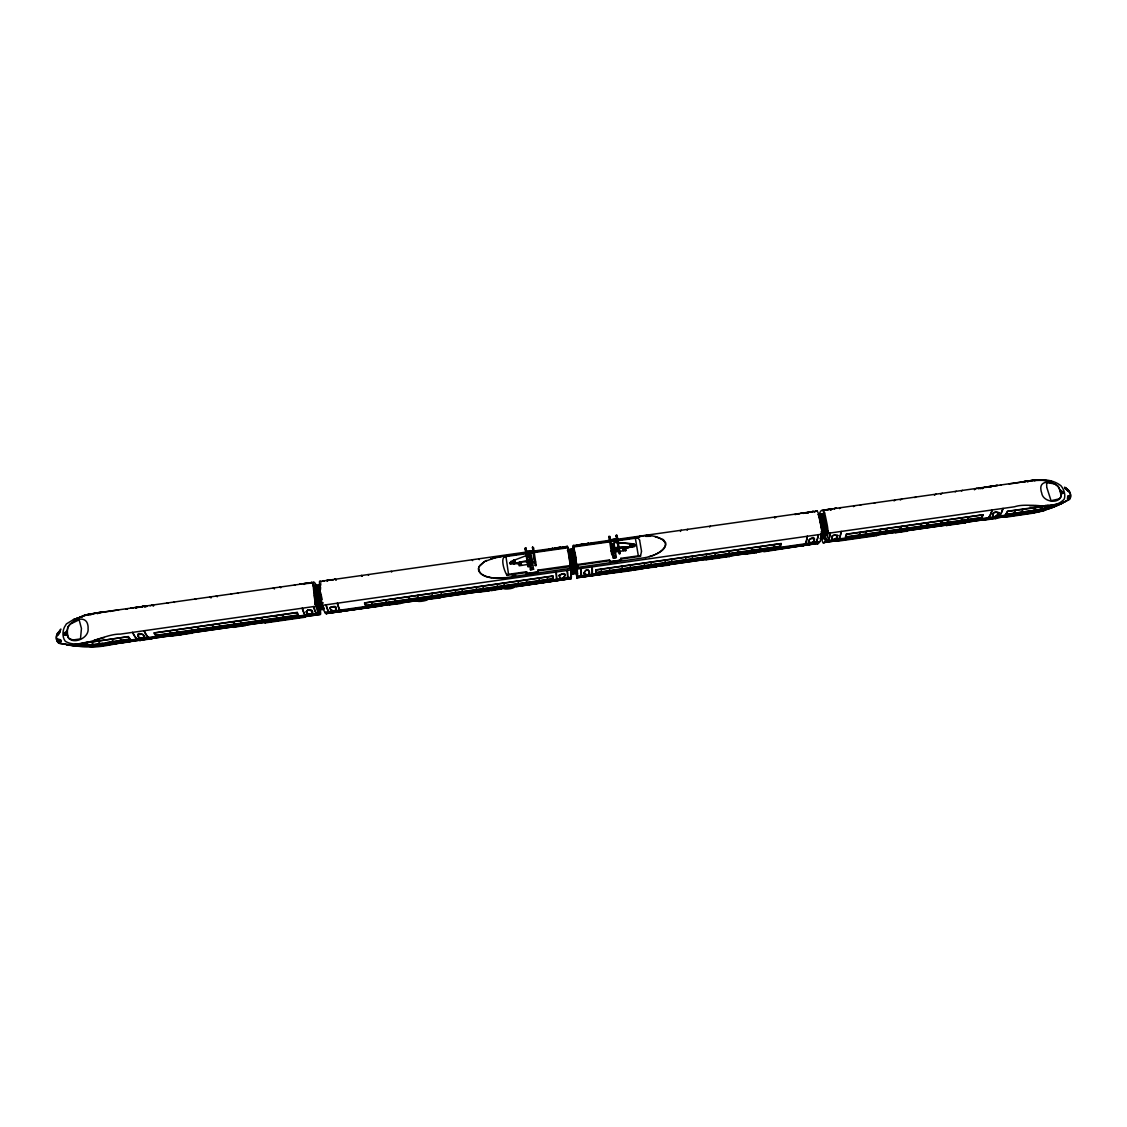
<?xml version="1.0" encoding="UTF-8"?>
<svg xmlns="http://www.w3.org/2000/svg" width="1127" height="1127" viewBox="0 0 1127 1127"><rect width="100%" height="100%" fill="white"/><g stroke="black" fill="none" stroke-linecap="round" stroke-linejoin="round"><path stroke-width="1.5" d="M70.325 623.964L67.789 626.866L67.127 631.627A31.514 20.934 -78.8 0 0 67.296 634.459C69.001 646.433 89.582 639.277 88.075 628.401A11.171 9.284 -65.6 0 0 87.85 625.133C85.793 613.37 68.31 620.991 67.423 629.739A14.299 9.439 -78.9 0 0 67.381 631.557A30.443 20.216 -78.8 0 0 67.55 634.346A14.313 9.453 -79 0 0 67.831 636.051L68.367 637.755A8.495 7.072 -28.5 0 0 68.761 638.431L73.001 639.967L80.482 638.91L81.44 628.472L79.045 619.484M620.977 559.077L640.46 556.301L640.333 555.555L620.85 558.33L620.244 560.978L610.44 562.373L609.468 559.95L576.869 564.585L577.249 569.022A43.08 2.296 82 0 1 577.489 575.841L577.418 576.897A43.08 2.296 82 0 1 577.179 577.672L577.137 578.39L575.883 572.333M609.608 568.107L609.51 570.98M57.533 635.543L57.562 634.825M57.829 635.149L57.857 634.431M534.888 551.779L534.945 550.92M623.358 548.342C626.429 551.131 621.766 548.553 623.668 548.708M624.922 549.849C623.809 545.722 621.695 552.343 624.964 549.624M630.613 546.581C633.74 547.257 628.711 546.158 630.585 547.271M478.355 568.487C478.228 573.882 484.582 575.996 488.907 577.249M429.697 599.071L440.671 597.859L440.685 597.127M622.203 566.317L622.048 569.191M1046.729 486.653L1046.617 482.342M59.492 633.092L59.914 631.951M630.416 565.148L630.218 568.022M513.461 560.964L514.123 560.161L514.391 560.908M512.954 560.795L514.123 560.161M519.547 564.528C521.547 562.232 520.322 562.81 520.054 564.979M641.517 551.413L640.46 556.301M543.073 550.624L543.158 549.751M570.868 578.926L571.065 578.545A43.094 2.127 82 0 0 571.276 577.771L571.347 576.728A43.094 2.127 82 0 0 571.051 569.91L570.727 566.472M570.783 573.601L571.361 574.108L571.628 567.388L568.825 549.497L571.037 567.149L569.994 567.29M571.361 574.108L572.065 566.994L568.825 549.497M530.62 559.795L510.728 564.204M571.798 573.46L572.375 573.953L572.657 567.233L569.853 549.356L569.403 550.018M572.375 573.953L573.094 566.853L569.853 549.356M573.77 551.033L573.897 548.159L576.869 566.98L576.517 573.981L577.531 573.84M572.826 573.305L573.389 573.812L573.685 567.092L570.882 549.201L570.431 549.863M573.389 573.812L574.136 566.712L570.882 549.201M573.84 573.164L574.404 573.671L574.728 566.937L571.91 549.06L571.459 549.722M574.404 573.671L575.164 566.557L571.91 549.06M58.435 634.304C66.113 619.47 52.659 641.587 58.477 633.613M58.787 633.923L58.815 633.205M59.125 633.501L59.167 632.796M574.855 573.023L575.432 573.516L575.756 566.796L572.939 548.919L572.488 549.582M575.432 573.516L576.193 566.416L572.939 548.919M644.517 563.134L644.264 566.022M575.869 572.868L576.446 573.375L576.785 566.656L577.827 566.501M639.558 539.918L637.22 537.199L573.742 546.201L573.544 545.51L614.046 539.678M651.181 562.19L650.899 565.078M601.325 572.15L601.395 569.276M665.268 560.175L664.93 563.077M671.917 559.231L671.551 562.134M58.97 641.333L58.322 640.361L58.928 641.432M685.991 557.217L685.554 560.133M692.626 556.273L692.175 559.189M389.505 604.805L400.522 603.537M609.51 540.27L610.172 540.115M609.58 540.721L609.58 539.734M627.908 546.989L634.318 546.651M611.355 550.525L611.355 551.497L619.202 550.385L619.188 549.413L611.426 550.976M521.054 562.88L521.223 564.458L519.885 564.782M611.82 550.525L618.61 549.553M612.13 547.877L614.215 547.13M611.919 551.497L611.876 550.455L611.919 551.497L618.737 550.314M612.37 549.356L615.286 548.694M706.671 554.273L706.164 557.189M615.173 553.526C616.554 550.385 611.116 551.216 613.116 553.822L615.173 553.526L614.215 553.16M614.06 543.552L610.947 544.13L614.06 543.552L614.933 549.145L625.26 547.525L625.739 550.652L625.26 547.525M613.116 553.822L613.933 553.075M616.328 557.569L613.229 558.02L616.342 557.428L615.441 551.962L625.767 550.497M520.787 563.838L509.714 562.753M616.793 539.016L610.045 539.748M616.92 539.763L617.399 538.636L609.651 540.185M381.757 605.917L329.662 612.989A43.446 4.621 81.8 0 1 328.887 612.355M606.974 541.284C604.41 543.059 614.933 538.157 617.413 539.622L617.399 538.636M715.349 553.033L714.8 555.963M807.369 536.396L807.214 537.537A42.756 8.537 82.1 0 1 805.664 543.299L805.101 543.947M618.667 550.455L618.667 549.483M818.075 534.874L817.92 536.015A42.741 8.833 82.1 0 1 816.286 541.777L814.427 543.792M634.586 545.017C640.249 543.665 619.568 548.779 623.794 549.187L634.966 545.623L634.346 544.89M623.09 549.765L623.964 549.948M623.738 548.553L623.4 548.624M729.38 551.033L728.76 553.977M830.331 533.141L830.148 534.268A42.727 9.157 82.1 0 1 828.444 540.044L827.472 541.214A42.727 9.157 82.1 0 1 826.232 542.129M738.044 549.807L737.396 552.737M841.052 531.606L840.855 532.747A42.713 9.439 82.1 0 1 839.066 538.537L838.699 539.157M530.62 561.866L530.31 562.612M245.503 624.978L245.432 625.372A5.846 0.944 82 0 1 244.911 625.626L233.726 627.232A5.846 0.986 82 0 0 234.12 627.288M752.047 547.807L751.343 550.751M570.854 567.219L570.642 565.472L537.945 570.121L537.466 572.755L527.591 574.164L526.506 571.741L506.882 574.545L506.981 575.291L526.619 572.502M537.945 570.121L537.466 572.755M760.697 546.567L759.95 549.525M591.59 543.749L591.872 542.862M774.672 544.58L773.869 547.539M532.479 568.417L532.127 568.881M532.55 568.233L532.141 569.093M529.084 557.414C530.408 553.554 532.226 560.049 529.126 557.471M341.594 611.651L341.044 611.369A43.432 4.297 81.8 0 1 340.312 610.721L339.748 609.763A43.432 4.297 81.8 0 1 337.438 603.184M620.85 558.33L620.244 560.978M181.151 634.163L181.053 634.557A5.846 1.183 82 0 1 180.376 634.839L191.548 633.163A5.846 1.141 82 0 0 192.252 632.965M631.289 543.932L629.514 544.102L630.81 544.313M326.633 613.778L326.041 613.511A43.446 4.719 81.8 0 1 325.238 612.877L324.646 611.919A43.446 4.719 81.8 0 1 322.195 605.354A10.368 1.141 81.9 0 1 320.744 596.38L319.843 588.308A10.354 1.141 81.9 0 1 319.575 581.476L526.394 552.047M579.644 545.045L585.42 543.792L584.885 544.876M837.812 535.424C835.346 545.891 824.922 533.663 837.77 535.311M172.558 635.389L172.445 635.783A5.86 1.226 82 0 1 171.755 636.065L178.545 635.107A5.846 1.197 82 0 0 179.038 635.149M992.211 510.08L991.873 511.235A42.488 13.482 82.2 0 1 988.985 517.152L987.59 518.364A42.446 13.468 82.2 0 1 985.716 519.364L985.294 519.956A5.691 1.803 81.7 0 1 984.604 520.167M665.803 544.58C663.366 551.554 655.632 554.752 649.138 556.794M1002.805 508.573L1002.466 509.728A42.474 13.763 82.2 0 1 999.494 515.645L998.916 516.293M520.744 563.486L509.615 563.148L520.744 563.585M860.436 532.353L859.267 535.353M866.748 531.451L865.564 534.452M554.653 548.285L560.823 547.271L560.387 548.342M478.806 567.078C477.665 578.996 496.796 578.729 505.262 577.742L570.882 568.318M880.891 529.436L879.638 532.451M887.188 528.535L885.907 531.55M639.446 536.973L639.911 536.058M680.454 531.451L681.173 530.211M65.76 634.022L65.394 633.12L65.746 634.05M901.304 526.534L899.966 529.549M907.601 525.633L906.235 528.662M646.053 536.043L646.532 535.114M921.703 523.618L920.266 526.647M927.986 522.731L926.535 525.76M530.113 559.401L530.859 559.288M529.648 560.739C536.227 559.809 526.647 556.766 530.169 560.908M530.084 563.725L532.127 563.359L532.409 565.289L530.338 565.585L530.239 563.852M531.155 560.401L531.719 560.443M532.141 563.514L531.409 563.824M942.059 520.716L940.552 523.759M514.335 563.768C511.249 563.401 517.392 562.88 514.151 563.909M948.342 519.829L946.807 522.872M962.402 517.814L960.796 520.871M968.671 516.927L967.036 519.984M556.541 580.602L556.71 578.813A43.108 1.733 81.9 0 0 556.4 573.277L556.301 572.15M579.236 544.806L582.504 544.087M1015.737 510.221L1013.906 513.292M1023.231 509.15L1021.372 512.236M687.146 530.211L687.794 529.281M814.286 541.383C816.258 530.253 800.114 547.652 814.272 541.397M1035.854 507.516L1033.994 510.489M1042.01 506.868L1040.207 509.559M57.956 633.036C57.195 635.36 59.351 631.317 57.956 633.036A6.804 6.199 -34.6 0 0 56.871 634.881L56.406 636.994A17.398 15.877 -34.4 0 0 56.491 639.22A7.565 6.889 -34.6 0 0 57.519 641.77L57.928 642.305A3.747 3.409 -34.8 0 0 59.604 643.32L78.369 645.926L97.838 644.714L318.631 613.215L318.053 607.988M567.275 579.067L567.515 577.278A43.094 2.029 82 0 0 567.275 571.727L567.191 570.6M801.861 545.172L802.1 544.707A5.734 1.141 81.8 0 0 803.157 546.13L803.593 545.355A42.756 8.537 82.1 0 0 804.748 544.454L805.34 543.904M612.989 547.412L612.863 547.299M614.018 553.315L614.469 553.146M709.672 527.027L710.404 526.07M820.865 534.128L822.414 531.366L819.005 514.63L817.991 514.771M820.667 535.917L823.428 531.226L820.019 514.49L819.005 514.63M820.865 537.213L824.443 531.085L821.019 514.349L820.019 514.49M821.315 536.621L824.443 531.085L825.457 530.93L822.034 514.208L821.019 514.349M817.145 543.778A5.734 1.197 81.8 0 0 818.047 543.425L818.117 543.284A42.727 8.931 82.1 0 0 819.343 542.369L820.062 541.242A42.727 8.931 82.1 0 0 821.907 534.184A10.199 2.155 81.9 0 0 820.991 525.281L819.399 517.448A10.185 2.155 81.9 0 0 817.174 511.01L616.3 539.453M820.047 538.65L826.471 530.789L823.048 514.053L822.034 514.208M821.048 538.509L822.048 538.368L826.147 531.155L822.541 513.546M822.048 538.368L826.471 530.789L827.486 530.648M822.541 537.72L823.048 538.227L827.162 531.014M824.865 536.635L828.176 530.873M824.908 537.185L827.5 532.677M821.287 537.354L822.555 541.791A5.734 1.212 81.8 0 0 824.048 542.566L824.133 542.425A42.727 9.086 82.1 0 0 825.373 541.509L826.105 540.382A42.727 9.086 82.1 0 0 828.007 533.31A10.199 2.198 81.9 0 0 827.105 524.407L825.485 516.575A10.185 2.184 81.9 0 0 823.245 510.151A43.15 9.27 81.7 0 0 820.273 511.869L819.597 513.264A43.15 9.27 81.7 0 0 819.301 514.109M827.852 540.692L828.218 540.087A42.671 9.143 82.1 0 0 830.12 533.029M315.405 583.842L317.42 603.241L320.505 609.862L316.363 603.396L314.489 586.139L315.926 585.336L318.462 603.1L322.576 609.566L319.519 602.945L318.025 585.04L320.575 602.79L324.012 608.777L322.97 608.918M316.574 585.843L317.631 585.702M318.673 585.547L319.716 585.406L320.096 588.857M319.716 585.406L320.758 585.251M318.434 610.158L319.871 609.369M320.899 609.214L321.942 609.073M57.266 635.234L59.506 632.388M478.637 567.135L484.272 561.683L495.401 557.583M614.652 557.626C617.216 556.555 613.581 553.822 613.44 556.597L613.694 557.189M613.736 555.752L613.947 557.485M532.733 568.473L531.888 569.177M580.997 577.109L581.321 575.305A43.08 2.409 82 0 0 581.194 569.741L581.123 568.614M985.294 519.956L996.169 518.406L999.719 515.617A42.432 13.749 82.2 0 0 1003.072 508.404M567.346 550.3L568.374 550.159M576.446 573.375L577.461 573.234M591.703 575.573L592.112 573.77A43.065 2.705 82 0 0 592.055 568.191L591.999 567.064M774.531 517.842L775.517 516.856M823.048 514.053L824.555 513.25M823.048 538.227L824.048 538.072L823.4 534.916M838.305 539.664A42.713 9.439 82.1 0 1 837.009 540.594L839.291 538.495A42.657 9.439 82.1 0 0 841.306 531.437M514.222 563.655L515.138 563.176M520.744 562.979L521.153 563.303M520.744 564.402C522.815 565.078 519.632 562.57 521.209 563.106M808.482 512.63L807.763 513.25M509.643 563.049L510.77 562.514L509.869 562.922M988.182 517.828L988.759 517.18A42.446 13.468 82.2 0 0 992.028 509.967M804.988 544.426L803.875 545.299M821.062 531.874L824.119 531.451L820.512 513.827M479.538 565.712L484.342 561.669M853.519 506.657L854.801 505.629M629.782 544.58L631.064 544.186L629.866 544.524M629.641 544.482L631.303 543.693M630.965 547.116L630.218 547.159M634.29 544.735L634.966 545.369M827.697 541.185L826.5 542.073M974.418 489.808L975.334 489.005M982.392 488.653L983.293 487.878L978.321 488.583M628.063 546.82L615.257 547.652M894.035 500.909L895.472 499.867M900.276 500.036L901.741 498.979M802.917 513.419L809.355 512.221M803.41 513.348L808.989 512.221M934.452 495.19L936.03 494.119M940.665 494.316L942.285 493.232M1059.436 498.782L1060.761 497.246A8.171 6.663 19.8 0 0 1060.901 496.514L1060.845 494.809A13.834 8.086 64.5 0 0 1060.577 493.161A29.457 17.314 64.4 0 0 1059.929 490.527A13.834 8.072 64.5 0 0 1059.366 488.85C1056.52 481.243 1038.897 478.426 1040.939 489.822A10.777 8.396 54.5 0 0 1041.7 492.922C1042.813 503.149 1063.127 504.642 1060.831 493.203A30.499 17.933 64.4 0 0 1060.155 490.527L1058.225 486.3L1055.407 484.314M559.95 548.356L560.33 547.356L558.541 547.497M826.119 510.137L832.374 508.826M530.676 560.612L531.437 560.499M506.981 575.291C503.839 570.403 499.881 556.47 505.938 556.414L508.573 574.573M334.522 579.334L334.691 579.193A43.854 4.395 82 0 1 335.902 579.968M584.448 544.876L584.716 543.848M980.307 488.695L981.406 488.146M981.603 488.512L982.519 487.836L977.926 488.512M1059.366 498.838L1051.054 500.712L1046.786 487.413M323.505 580.898L323.688 580.757A43.883 4.705 82 0 1 324.421 580.884M991.267 486.751L990.253 487.399M613.778 541.777L613.778 541.707M860.225 505.305L861.084 504.741M67.127 630.697L64.338 632.994L64.338 634.149L64.478 635.276L67.423 635.346M612.229 544.552C610.425 548.342 616.272 544.355 612.2 544.778M614.469 548.722L615.131 548.68M634.769 545.961L633.923 545.806L634.966 545.623M874.256 503.318L875.144 502.741M70.945 623.78L79.214 619.78M310.911 582.687L311.108 582.532A43.897 5.072 82 0 1 312.475 583.279M322.674 602.494L314.771 603.945M1027.542 482.004L1029.36 480.933M987.816 518.335L985.998 519.308M299.852 584.251L300.064 584.096A43.911 5.381 82.1 0 1 300.895 584.223M914.772 497.585L915.772 496.993M310.418 613.835C317.744 612.06 303.839 606.875 307.319 613.313C313.278 617.202 315.025 607.847 307.896 610.059M1069.932 495.612L1067.776 495.965L1067.424 499.078L1069.706 497.993L1069.946 495.528L1067.875 496.641M1055.492 505.121L1056.689 504.332L1007.313 511.264A42.474 13.918 82.2 0 1 1005.763 514.095L1005.312 514.687L1044.673 508.7M955.175 491.865L956.274 491.259M1055.9 504.713L1050.871 505.699L1045.997 508.404M1049.251 505.924L1044.039 508.855M623.766 549.215L634.614 545.243M634.769 545.764L633.881 545.567L634.783 545.398M961.401 490.978L962.514 490.372M830.43 510.038L831.853 508.911L830.472 508.995M534.395 552.329C538.03 549.525 520.561 554.766 524.449 552.977M985.773 487.526L987.787 486.765M1054.013 505.854L1055.731 504.826M631.754 546.609L630.824 547.13M631.838 546.891L630.683 547.384M830.81 510.038L832.233 508.911M826.049 509.855L829.796 509.08M1065.536 501.501L1053.562 506.854L1036.136 510.841L825.837 540.847L824.795 535.776M1034.628 480.792L1035.488 480.341M509.996 563.43L510.841 563.021L509.869 563.838M484.92 561.345L486.54 560.499M1036.643 510.32L1054.604 505.657M1065.198 501.698L1068.861 499.698A3.578 3.226 30.2 0 0 1070.044 498.317A6.508 5.86 30.1 0 0 1070.453 497.077L1070.523 495.077A8.636 7.776 30 0 0 1069.974 492.851L1068.931 491.02A6.508 5.86 30 0 0 1067.945 489.977C1073.242 497.021 1058.732 481.933 1067.354 489.245M74.227 619.117L66.408 623.907L64.394 627.218A13.707 11.397 -65.5 0 0 65.281 641.277C80.89 650.448 103.628 633.67 120.293 634.121L315.884 606.256A43.46 4.902 81.8 0 0 318.392 612.806L318.997 613.764A43.46 4.902 81.8 0 0 319.829 614.398C321.434 615.863 320.195 609.989 320.181 608.763M74.452 619.385L85.99 614.835L96.837 612.863M521.223 565.176L519.632 564.571M1038.235 511.08L1037.319 511.404M655.238 554.484C680.116 543.27 653.632 531.282 638.798 537.058M613.666 547.511L612.694 547.426M992.084 486.286L991.14 486.23M142.129 606.58L142.537 606.396A44.136 9.904 82.2 0 1 145.087 606.988M130.943 608.171L131.366 607.988A44.164 10.228 82.2 0 1 132.901 608.017M986.407 487.146L992.38 486.3M74.889 619.174L78.256 617.737M629.965 546.877L630.979 547.018M520.97 563.979L521.449 564.627L520.167 565.036M653.815 555.188L645.813 557.611M510.517 561.612L529.789 554.273M836.107 538.706L834.67 539.157M307.91 610.073L306.15 611.848M1060.986 494.049L1063.324 493.246L1063.127 492.161L1059.887 489.667M532.127 568.741L531.127 568.543M531.211 569.248L532.254 569.205M82.849 616.089L80.017 617.018L82.37 616.863M98.641 639.009L94.274 640.361M490.682 558.922L502.177 556.344M840.784 507.573L840.827 507.573A43.122 9.791 81.7 0 0 839.488 508.643M83.004 615.751L86.173 614.793M86.765 614.905L73.565 619.653L74.875 619.54M84.99 615.356L86.624 614.877M515.138 563.599L513.363 563.697M977.081 488.273L977.137 488.259A42.925 13.538 81.5 0 0 976.447 488.555M530.817 564.909L532.409 565.289M531.338 564.937L531.69 564.768M794.648 514.476L799.254 513.799L795.324 514.461M1001.001 484.892L1001.058 484.878A42.882 14.186 81.5 0 0 1000.339 485.173M99.218 638.868L104.346 637.572M1048.645 481.623L1050.928 481.144L1043.827 480.511M87.159 614.821L90.949 614.863M513.982 560.415L512.926 560.556M513.602 560.64L514.349 560.598M87.413 614.708L97.852 612.834M87.61 614.483L118.532 609.946M84.793 642.573L87.991 641.911M555.498 547.976L557.851 547.595M1050.871 505.699L1007.735 511.362L1005.946 514.433L1036.192 510.207M987.816 486.765L990.478 486.329M531.338 564.796L530.338 565.585M645.813 557.541L577.094 567.515M97.19 644.165L130.183 638.967A43.728 10.199 81.7 0 1 128.408 636.544L79.651 643.827M498.754 556.963L502.191 556.414M102.67 643.461L90.597 644.954L96.218 644.447M614.004 550.032L614.835 550.807M1023.823 481.623L1028.557 480.933M1009.031 483.835C1025.471 482.595 1046.434 474.298 1060.986 485.779A13.214 10.312 54.4 0 1 1064.297 499.022C1053.196 511.7 1029.134 501.783 1014.539 506.77L828.007 533.31M97.683 612.806L103.177 612.06M309.305 583.335L303.093 583.772L303.741 584.364M333.282 579.94L327.154 580.377L327.689 580.94M1029.078 480.849L1033.065 480.271M98.035 612.764L313.278 582.363A43.897 5.001 82 0 1 315.166 583.42L315.814 584.659A43.897 5.001 82 0 1 316.504 586.279M305.882 583.265L303.684 583.603L304.375 584.392M329.45 579.926L326.633 580.433L327.21 581.039M624.259 550.511L623.203 550.469M533.536 569.346L531.437 555.259L528.324 555.696C535.593 567.487 515.053 556.851 519.223 565.782L529.591 564.162L530.423 569.797L533.522 569.205L530.423 569.797M620.005 553.554C617.681 553.709 620.907 554.315 619.935 552.836M528.817 566.684L527.845 566.642L528.746 566.177M536.184 565.641L535.198 565.599L536.114 565.12M612.722 554.766L611.736 554.723L612.651 554.245M538.058 570.868L570.797 566.613M610.44 562.373L609.594 560.697L576.982 565.331L577.066 566.346M526.506 571.741L527.492 573.418L537.354 572.009M610.313 561.626L620.118 560.232M512.25 575.728L515.687 575.235M526.027 573.77L538.072 572.051M609.538 561.88L621.526 560.175M314.743 604.297L315.799 604.142L313.7 585.026L312.658 585.167M322.097 603.241L323.153 603.1M576.869 566.98L577.897 566.839M322.195 605.354L571.051 569.91M577.249 569.022L821.907 534.184M318.561 610.764L319.603 610.609L315.814 603.79L313.841 585.631L314.489 586.139M824.048 538.692L823.048 538.833L827.345 531.324L823.541 512.785L824.555 512.63M107.234 642.629L129.971 639.389L127.971 636.769L75.171 644.25L80.059 645.517M324.872 612.313L571.319 577.165L570.783 573.728M577.461 576.277L819.794 541.707M325.238 612.877L571.276 577.771L570.755 574.404M819.343 542.369L577.418 576.897L576.658 571.135M319.829 614.398L100.359 645.715A106.868 97.204 -29.3 0 1 73.466 645.686L59.759 643.447A3.747 3.409 -34.8 0 1 58.097 642.418A6.804 6.199 -34.6 0 1 57.266 641.305L56.547 639.347A9.03 8.227 -34.6 0 1 56.406 636.994A7.565 6.889 -34.6 0 1 57.054 634.064L57.378 633.444A3.747 3.409 -34.5 0 1 58.9 631.965M326.041 613.511L571.065 578.545M577.179 577.672L818.117 543.284M824.133 542.425L1033.234 512.588A102.599 92.344 25.5 0 0 1057.309 505.403L1063.029 502.924L1057.154 505.558A102.571 92.315 25.5 0 1 1033.079 512.743L824.048 542.566M319.913 614.525L100.514 645.827A106.826 97.176 -29.3 0 1 73.621 645.799L66.817 644.912L82.412 646.208L98.598 645.207L318.997 613.764L318.448 608.65M326.112 613.637L571.065 578.672M577.165 577.799L818.047 543.425M137.128 639.248L137.677 639.629A43.714 10.03 81.7 0 0 139.269 640.164L151.229 638.995A5.86 1.296 82 0 0 151.962 638.713M526.055 548.088C524.154 549.032 526.45 547.243 526.253 549.356M533.55 547.99C532.029 547.018 533.24 546.539 533.606 548.314M608.946 537.325L609.679 536.255L609.946 537.509M616.976 535.226C615.088 536.198 617.328 534.353 617.244 536.466M608.777 536.677L609.876 537.199M525.943 552.568L525.844 551.596L533.184 550.624M533.719 550.483L533.296 551.61M533.789 550.934L525.844 551.596M529.718 551.624L567.36 546.384L567.867 547.778L504.304 556.78M823.245 510.151L1032.247 480.511M526.478 552.343L533.296 551.385M610.172 540.495L616.948 539.537M142.312 606.565A44.066 9.875 82.2 0 1 144.791 606.636L147.313 606.27M527.985 552.681L503.896 556.104L526.267 553.005M531.423 552.202L567.754 547.032M534.874 551.779L548.638 549.835M565.839 547.398L552.075 549.342A43.544 1.747 81.9 0 1 552.427 548.497M575.46 546.032L580.588 545.313M584.011 544.82L596 543.129M599.423 542.636L613.116 540.692M616.539 540.213L637.079 537.311M637.22 537.199L637.347 537.945L574.08 546.905M321.04 583.983L319.983 584.138L320.561 589.351M529.436 559.598L531.507 559.316M527.45 562.429L535.41 561.767L527.521 562.894M534.818 561.683L527.971 562.429L528.098 563.401L534.931 562.429L534.818 561.387M1022.781 481.835L1027.965 481.074M97.415 612.778L102.557 612.074M150.004 605.748L150.891 605.762M310.474 613.961L307.051 613.736L306.15 611.834M330.296 579.799L332.521 579.743M306.727 583.138L309.812 583.265M583.18 544.003L584.702 543.848M505.262 577.658L493.401 578.01M76.523 644.362L84.046 645.489M1032.064 480.581L1037.587 480.144M615.272 547.792L634.487 546.356M1045.194 505.474L1048.124 505.262M1032.6 480.539L1044.264 480.229M84.046 645.362L88.808 645.193M88.582 645.067L90.639 645.081M1037.77 480.187L1046.279 480.426M645.644 536.367L650.547 536.269M1029.698 505.755L1034.586 505.6M613.637 552.145L612.919 551.962M1046.589 482.666L1053.083 483.638M126.294 608.749L126.337 608.749A44.164 10.397 82.2 0 1 127.421 609.087M1038.883 479.863L1041.869 479.933M1035.121 505.586L1039.291 505.699M614.68 557.485L613.961 557.414M151.624 605.157L151.666 605.171A44.136 9.664 82.2 0 1 153.202 605.847M309.587 609.834L310.432 609.862M997.296 485.483L996.677 485.455A42.896 14.031 81.5 0 0 994 486.357M986.745 486.977L986.139 486.949A42.911 13.749 81.5 0 0 984.139 487.47M530.817 558.936L530.099 559.246M634.078 543.904L614.356 542.284L627.542 543.524M627.809 543.566L633.952 544.045M57.576 639.685L60.421 640.037M58.421 639.305C64.845 639.601 58.787 646.518 57.435 638.981L58.519 639.826M836.192 508.291L835.755 508.235A43.122 9.622 81.7 0 0 834.374 508.671M514.757 560.57L513.334 561.007M139.452 640.122L136.564 638.741A43.671 10.016 81.7 0 1 132.479 632.388M150.511 638.544L147.947 637.121A43.699 9.706 81.7 0 1 144.524 631.951L144.002 630.881M813.342 511.531L812.933 511.475A43.164 9.002 81.7 0 0 811.243 512.25M802.678 513.039L802.269 512.982A43.178 8.706 81.7 0 0 801.029 513.391M141.129 606.847L134.958 607.58L136.635 608.002M89.287 645.038L83.595 643.587M87.117 645.165L81.792 643.841M96.147 613.088L97.725 613.708M488.963 577.165L491.851 577.728M109.516 611.158L110.545 611.482M654.984 536.593L663.366 539.636L665.944 543.256M117.447 610.045L118.462 610.355M125.9 608.848L126.886 609.158M135.818 607.594L142.157 607.002M1065.198 488.78L1066.17 489.019A3.578 3.226 30 0 1 1067.41 489.555L1068.044 489.977M152.272 605.114L153.723 605.777M167.021 603.015L167.909 603.354M173.614 602.086L174.474 602.424M1065.381 488.583L1066.325 488.85A3.578 3.226 30 0 1 1068.1 489.808L1068.593 490.315A7.241 6.508 30 0 1 1070.03 492.71A16.651 15.017 29.9 0 1 1070.594 494.922A7.241 6.523 30.1 0 1 1070.411 497.556L1070.199 498.162A3.578 3.226 30.2 0 1 1069.016 499.543L1052.872 507.249L1035.319 511.559L825.373 541.509L824.358 536.551M194.915 599.071L195.732 599.409M668.846 565.233L657.703 566.163M209.622 596.986L211.101 597.93M216.187 596.056L217.384 596.761M637.347 537.945L635.332 538.086L638.389 556.104M230.88 593.971L231.599 594.338M306.474 616.286L304.966 614.722A43.474 5.283 81.8 0 1 302.74 609.411L302.388 608.326M237.431 593.056L238.135 593.408M138.691 637.755C154.878 639.784 133.071 627.443 138.677 637.741M317.405 614.722L316.602 614.102M1053.506 483.553L1054.985 484.145M576.785 566.656L571.037 567.149M329.887 612.947L328.295 611.397A43.446 4.621 81.8 0 1 325.886 604.833M273.298 587.97L274.467 588.956M279.834 587.04L280.778 587.773M340.777 611.383L339.509 609.792A43.432 4.311 81.8 0 1 337.551 604.452L337.241 603.354M335.071 607.087C321.604 605.805 339.678 616.37 335.099 607.087M145.946 606.467L146.778 606.34M1065.973 489.033L1068.903 491.414M588.209 543.411L588.069 543.313A43.488 2.761 81.8 0 0 587.604 543.918M312.785 585.786L313.841 585.631L315.306 588.224M361.795 575.432L362.415 576.207M814.398 538.762C803.128 537.255 812.652 548.666 814.412 538.762M368.036 574.559L368.628 575.333M577.376 544.947L577.249 544.848A43.502 2.451 81.9 0 0 576.785 545.848M93.471 644.602L91.512 642.376M100.162 643.7L98.091 641.193M563.5 546.919L563.401 546.806A43.53 2.071 81.9 0 0 563.134 547.088M113.588 641.714L111.517 639.108M121.519 640.587L119.476 637.981M391.139 571.276L391.647 572.065M507.699 575.446L506.882 574.545M552.653 548.455L552.568 548.342A43.544 1.761 81.9 0 0 552.258 549.328M171.135 633.515L169.318 630.866M964.529 522.365L964.811 522.703A5.705 1.733 81.7 0 0 965.853 522.731L959.415 523.646A5.705 1.705 81.7 0 1 958.387 523.618M177.714 632.571L175.925 629.923M956.386 523.534L956.654 523.858A5.705 1.705 81.7 0 0 957.682 523.9L947.018 525.421A5.705 1.662 81.8 0 1 946.018 525.379L945.75 525.055M151.229 638.995L150.793 638.516A43.699 9.692 81.7 0 1 149.257 637.981L148.172 637.093A43.699 9.692 81.7 0 1 144.186 630.726M192.463 630.472L190.731 627.824M199.028 629.528L197.338 626.88M213.75 627.429L212.13 624.767M905.714 530.761L905.967 531.099A5.705 1.521 81.8 0 0 906.883 531.141L896.19 532.677A5.72 1.479 81.8 0 1 895.289 532.62M220.314 626.499L218.723 623.823M235.022 624.4L233.486 621.724M241.572 623.47L240.065 620.78M256.252 621.371L254.815 618.681M262.802 620.442L261.394 617.751M277.453 618.343L276.115 615.652M316.518 613.652L316.208 613.116A43.46 4.959 81.8 0 1 313.7 606.58M514.405 562.683L514.969 561.316L515.166 562.627M284.004 617.413L282.68 614.708M320.505 609.862L316.87 603.649L314.884 585.491M321.547 609.721L317.927 603.494L315.926 585.336M322.576 609.566L318.969 603.354L316.983 585.195M323.604 609.425L320.026 603.199L318.025 585.04M323.928 608.031L321.068 603.044L319.068 584.899M313.7 585.026L315.222 587.688M328.845 611.891L328.535 611.355A43.446 4.621 81.8 0 1 326.506 606.016L326.168 604.931M532.761 568.078L531.38 567.402L531.141 568.755M531.155 568.896L531.606 567.106L532.817 568.417M644.038 568.487L633.43 570.347L633.064 569.67M530.62 561.824L529.845 561.922M755.879 552.145L756.062 552.498A5.734 0.972 81.8 0 0 756.654 552.582L745.849 554.132A5.748 0.93 81.8 0 1 745.285 554.033M132.775 632.486L133.296 633.543A43.714 10.016 81.7 0 0 136.804 638.713M1043.729 509.784L1044.363 510.658L1032.726 513.208L1005.932 517.18A5.691 1.888 81.7 0 1 1005.157 516.941M728.845 556.005L729.014 556.358A5.748 0.873 81.8 0 0 729.549 556.456L718.73 558.006A5.748 0.831 81.8 0 1 718.209 557.893L718.054 557.541M716.603 557.752L716.758 558.104A5.748 0.831 81.8 0 0 717.265 558.217L706.432 559.753A5.748 0.789 81.8 0 1 705.939 559.64M372.248 604.819L371.318 602.072M1067.903 490.513L1068.466 491.471M656.238 566.374L656.647 567.036L645.377 567.909M386.547 602.79L385.673 600.029M395.366 601.522L394.535 598.761M630.993 569.825L631.402 570.642L580.743 577.165A43.08 2.395 82 0 0 580.997 576.376L581.081 575.333A43.08 2.395 82 0 0 580.87 568.515M616.046 535.353L616.314 536.607M567.867 547.778L570.755 566.98M608.735 536.382L609.003 537.635M639.629 540.157L641.502 551.131M409.636 599.494L408.876 596.718M313.503 606.749L313.841 607.833A43.46 4.973 81.8 0 0 315.969 613.158L316.828 614.074A43.46 4.959 81.8 0 0 317.659 614.708M418.455 598.24L417.723 595.465M472.382 559.781L472.565 560.612M591.534 575.46L591.858 576.277L591.929 575.559A43.065 2.705 82 0 0 592.224 574.784L592.351 573.728A43.065 2.705 82 0 0 592.238 566.895M616.103 535.522L616.37 536.959M432.698 596.197L432.035 593.422M573.713 546.172L576.982 566.092M441.502 594.943L440.868 592.168M479.088 558.837L479.243 559.668M455.731 592.915L455.153 590.125M617.173 535.945L617.314 536.818M462.45 591.957L461.901 589.167M826.457 525.633L827.148 528.972M532.451 547.187L534.888 563.289M821.527 513.687L825.133 531.296M819.498 513.968L823.104 531.592M818.484 514.109L822.09 531.733M516.462 586.688L567.501 579.053A43.094 2.029 82 0 0 567.698 578.278L567.754 577.235A43.094 2.029 82 0 0 567.43 570.431M525.112 548.215L525.421 550.215M609.946 537.325L610.073 538.227M609.003 537.466L611.707 554.118M532.479 547.356L532.662 548.44M526.084 548.257L526.21 549.032M525.14 548.398L525.309 549.483M476.651 589.928L476.172 587.125M616.384 536.818L619.033 553.075M514.363 586.618C515.574 588.59 502.867 590.013 503.403 588.181M617.385 537.1L619.78 551.638M610.087 538.128L613.229 558.02M609.468 559.95L609.594 560.697M483.356 588.97L482.905 586.167M501.98 588.759L491.062 590.675L490.963 589.956M575.08 552.681L575.883 557.78M572.91 547.37L573.446 550.765M567.726 549.032L570.671 567.867M533.705 548.948L536.086 564.866M535.438 562.274L535.339 561.316M532.761 549.074L535.198 565.416M526.365 549.976L528.718 565.909M525.421 550.117L527.521 564.331M527.492 573.418L527.591 574.164M619.794 551.596L619.92 552.498M527.521 564.261L527.83 566.458M612.468 552.639L612.651 553.977M497.162 584.138L497.542 586.956M489.484 590.168L489.569 590.886L478.552 592.098M503.882 583.18L504.248 585.998M612.567 553.484L612.694 554.399M611.623 553.625L611.75 554.54M518.11 581.152L518.406 583.969M320.124 584.744L320.477 588.04M321.209 594.647L321.758 599.592M321.139 594.563L321.716 599.775M320.477 592.295L321.434 600.916M314.377 594.915L315.137 601.818M526.379 579.968L526.647 582.8M539.044 578.165L539.241 581.011M547.299 576.996L547.468 579.827M528.324 555.696L531.437 555.259M527.985 562.359L528.098 563.401M428.19 598.916C428.823 600.635 415.933 602.706 417.173 600.48M556.301 581.18L556.287 580.644A43.108 1.719 81.9 0 0 556.442 579.884L556.47 578.841A43.108 1.719 81.9 0 0 556.048 572.051M88.117 646.109C97.401 649.237 117.941 642.165 129.027 642.193L129.295 642.305A5.86 1.381 82 0 0 129.788 641.883M996.169 518.406A5.691 1.845 81.7 0 1 994.662 517.927M994.225 486.329A42.84 14.017 81.5 0 1 997.606 485.455M998.536 516.8A42.432 13.749 82.2 0 1 996.606 517.8M834.177 508.995A43.08 9.622 81.7 0 1 836.473 508.277M983.913 487.498A42.84 13.721 81.5 0 1 986.59 487.019M837.305 540.397A5.72 1.268 81.8 0 0 838.15 541.129L877.031 535.579A5.72 1.409 81.8 0 1 876.116 534.846M982.913 488.329A42.911 13.749 81.5 0 1 983.519 487.85M822.724 511.01A43.08 9.312 81.7 0 1 825.344 509.841M775.038 517.772A43.206 8.002 81.7 0 1 776.08 516.744M591.083 543.82A43.488 2.86 81.8 0 1 591.379 542.904M587.843 543.876A43.488 2.761 81.8 0 1 588.463 543.397M800.79 513.433A43.178 8.706 81.7 0 1 802.48 513.081M811.482 512.207A43.164 9.002 81.7 0 1 813.624 511.503M814.624 512.165A43.15 9.101 81.7 0 1 817.174 511.01M576.545 545.891A43.502 2.451 81.9 0 1 577.151 545.003M572.896 549.032A43.516 2.339 81.9 0 1 572.896 548.229L572.925 546.905A43.516 2.339 81.9 0 1 573.544 545.51M818.343 534.691A42.741 8.833 82.1 0 1 816.526 541.749L815.821 542.876A42.741 8.833 82.1 0 1 814.624 543.778L764.064 551.709A5.734 1 81.8 0 1 763.627 551.413M807.143 536.283A42.756 8.537 82.1 0 1 805.425 543.327M140.636 639.812A5.86 1.338 82 0 1 139.706 640.643M313.278 582.363A10.354 1.183 81.9 0 0 313.531 589.196L314.419 597.268A10.368 1.183 81.9 0 0 315.884 606.256M130.647 608.228A44.108 10.213 82.2 0 1 132.676 608.045M294.415 584.955A43.925 5.565 82.1 0 1 295.02 585.35M299.585 584.293A43.854 5.381 82.1 0 1 300.655 584.251M306.262 616.328A43.474 5.283 81.8 0 1 305.389 615.708L304.727 614.764A43.474 5.283 81.8 0 1 302.121 608.228M305.375 617.117A5.832 0.718 82 0 1 305.234 617.187L264.817 622.963A5.832 0.873 82 0 0 265.113 622.569M311.108 582.673A43.84 5.057 82 0 1 312.7 583.251M361.246 575.488A43.826 3.649 82 0 1 361.908 576.291M548.722 549.427A43.544 1.662 81.9 0 1 548.821 548.919M334.747 579.32A43.854 4.395 82 0 1 336.142 579.94M323.238 580.954A43.883 4.719 82 0 1 324.182 580.926M319.575 581.476A43.883 4.818 82 0 1 321.096 582.067M563.373 547.046A43.53 2.071 81.9 0 1 563.768 546.891M566.839 547.257A43.516 2.169 81.9 0 1 567.36 546.384M596.253 570.84L596.197 572.882L779.94 546.665L780.772 543.707L596.239 570.008L596.253 570.84M1069.241 497.063L1069.636 496.486L1069.241 497.063M583.673 573.516C593.844 579.588 588.632 562.5 583.673 573.516M584.166 573.446C593.126 579.151 588.097 563.373 584.166 573.446M59.576 640.883L60.435 641.615L59.604 640.742M1068.086 497.444L1068.509 498.148L1068.086 497.444M559.443 575.446C561.119 585.181 570.431 568.952 559.443 575.446M558.95 575.418C561.274 585.631 571.544 568.205 558.95 575.418M595.718 572.572L780.602 546.201A42.798 7.847 82.1 0 0 781.321 543.468L595.732 569.839A43.051 2.803 82 0 1 595.718 572.572M1062.536 492.245L1061.803 491.527L1062.536 492.245M59.886 631.021L59.069 632.205L59.886 631.021M137.691 635.219C142.692 644.376 148.482 630.5 137.705 635.219M629.81 545.961C631.021 547.736 629.444 543.439 629.81 545.961M837.431 535.804C833.247 545.947 827.725 532.381 837.431 535.804M1066.677 488.991L1065.663 488.019L1066.663 488.949M615.314 556.329C613.567 558.823 613.666 553.737 615.314 556.329M612.003 545.13C612.581 548.074 614.638 543.383 612.003 545.13M530.902 557.132C529.112 559.64 529.267 554.554 530.902 557.132M846.363 534.113L846.335 534.212A42.699 9.608 82.1 0 1 845.377 536.959L981.814 517.504A42.502 13.27 82.2 0 0 983.279 514.687L846.363 534.113M846.786 534.297L845.687 537.297L981.025 517.983L982.702 514.926L846.786 534.297M329.873 607.692C333.113 618.005 342.594 602.015 329.873 607.692M999.142 512.672C992.352 523.745 988.604 509.052 999.142 512.672M998.621 512.841C992.972 522.9 989.196 509.742 998.621 512.841M529.76 553.442L530.606 553.413L529.76 553.442M616.962 539.777L617.92 540.692L616.962 539.777M297.289 612.384L153.864 632.909A43.685 9.481 81.7 0 0 155.54 635.36L298.444 614.976A43.488 5.452 81.8 0 1 297.317 612.468L297.317 612.468M552.963 575.939L364.486 602.889A43.389 3.578 81.8 0 0 365.345 605.424L553.118 578.644A43.122 1.634 81.9 0 0 552.963 576.024L552.963 576.024M296.852 612.694L154.484 632.98L156.371 635.614L298.106 615.398L296.852 612.694M552.455 576.249L365.049 602.973L366.007 605.72L552.61 579.095L552.455 576.249M526.492 552.568L526.365 551.526L526.492 552.568"/></g></svg>
